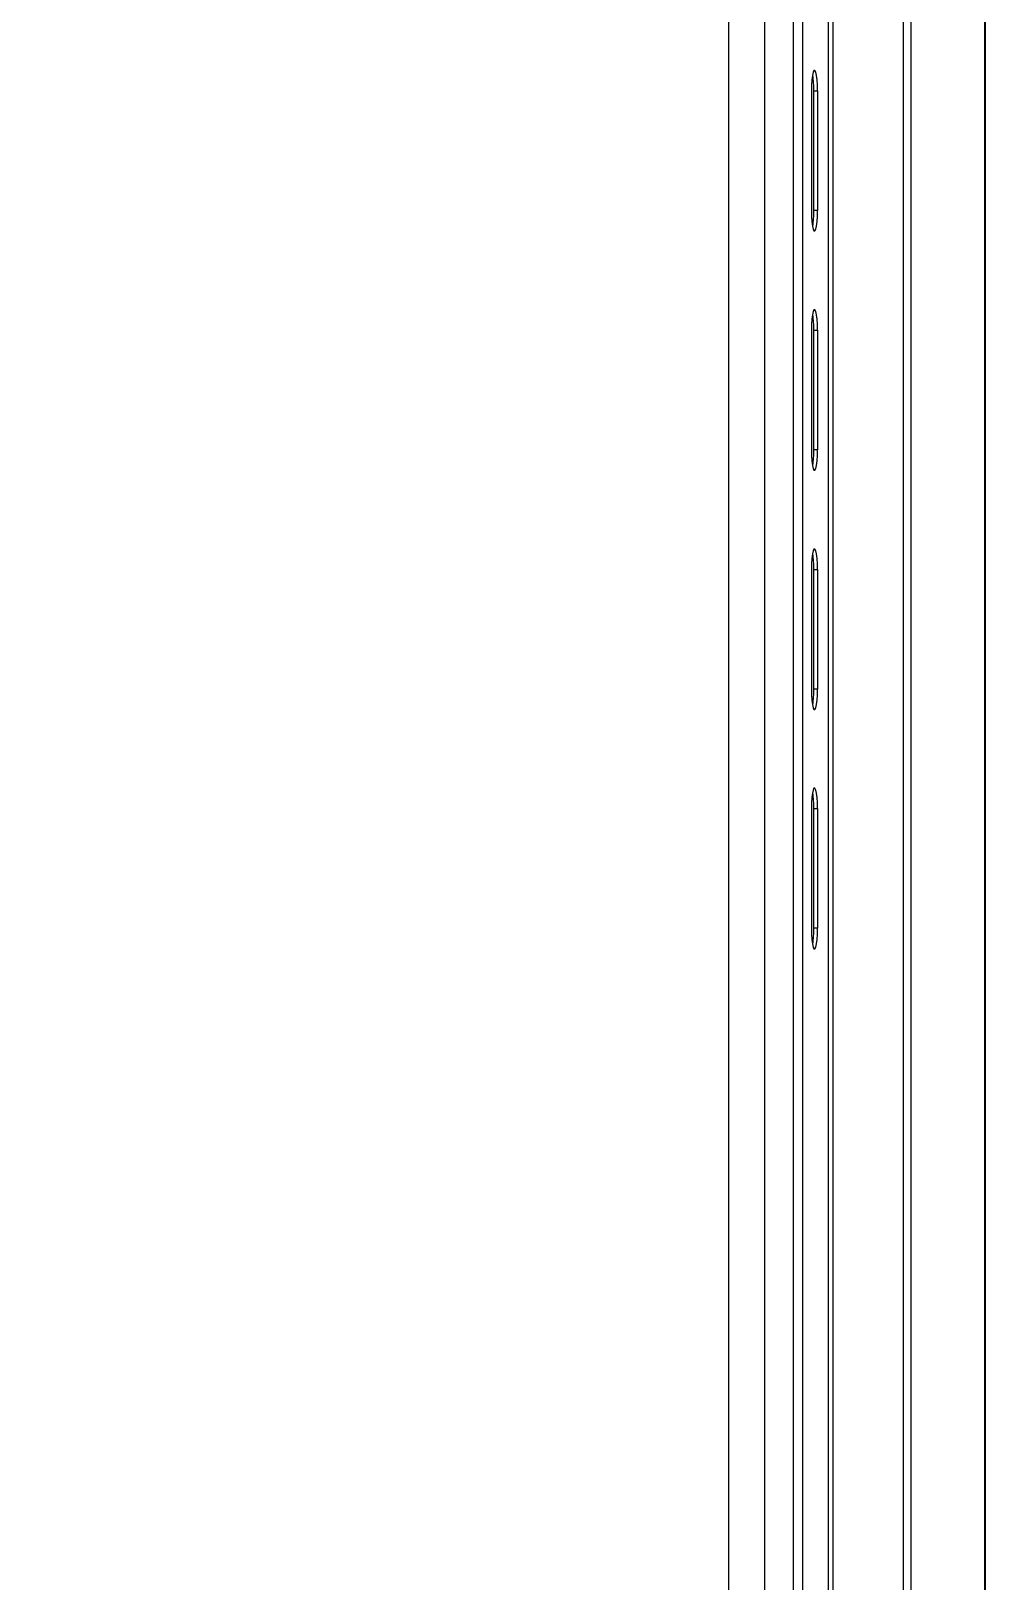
# Model space of a CAD drawing. Header units: feet. Extents: x 1518 to 2565, y 62 to 679.
# Drawn here: x 2123.65 to 2131.63, y 646.13 to 659.08 of the extents above; entities that cross this region are included whole.
import ezdxf

# ---------------------------------------------------------------- set-up
doc = ezdxf.new("R2010")
doc.units = ezdxf.units.FT
doc.header["$LTSCALE"] = 50
doc.header["$MEASUREMENT"] = 0

# ---------------------------------------------------------------- blocks, each defined once
blk = doc.blocks.new('Z1')
at = {"color": 1, "linetype": 'Continuous'}
for p, q in [((0.617, 204.498), (0.617, 134.498)), ((0.832, 134.498), (0.832, 204.498)), ((0.871, 204.498), (0.871, 134.498)), ((1.523, 204.498), (1.523, 134.498)), ((2.142, 134.498), (2.142, 204.498)), ((0.301, 138.393), (0.301, 202.248))]:
    blk.add_line(p, q, dxfattribs=at)
for points in [[(1.461, 134.498), (0.871, 134.498), (0.832, 134.498), (0.617, 134.498), (0.54, 134.498), (0.54, 204.498), (0.617, 204.498), (0.832, 204.498), (0.871, 204.498), (1.461, 204.498)], [(0.291, 203.06), (0, 203.06), (-38.449, 203.06), (-38.449, 137.56), (0, 137.56), (0, 203.06)], [(0.708, 191.998), (0.742, 191.998), (0.742, 190.998), (0.708, 190.998)], [(0.708, 189.998), (0.742, 189.998), (0.742, 188.998), (0.708, 188.998)], [(0.708, 187.998), (0.742, 187.998), (0.742, 186.998), (0.708, 186.998)], [(0.708, 185.998), (0.742, 185.998), (0.742, 184.998), (0.708, 184.998)]]:
    blk.add_lwpolyline(points, dxfattribs=at)
blk.add_lwpolyline([(1.461, 134.498), (1.461, 204.498), (1.523, 204.498), (2.142, 204.498), (2.143, 204.498), (2.143, 134.498), (2.142, 134.498), (1.523, 134.498)], close=True, dxfattribs=at)
at = {"color": 1, "linetype": 'Continuous', "flags": 128}
for points in [[(0.742, 191.998), (0.741, 192.046), (0.738, 192.09), (0.733, 192.127), (0.727, 192.154), (0.719, 192.168), (0.712, 192.168), (0.705, 192.154), (0.699, 192.127), (0.694, 192.09), (0.691, 192.046), (0.69, 191.998), (0.69, 190.998), (0.691, 190.949), (0.694, 190.905), (0.699, 190.868), (0.705, 190.841), (0.712, 190.827), (0.719, 190.827), (0.727, 190.841), (0.733, 190.868), (0.738, 190.905), (0.741, 190.949), (0.742, 190.998)], [(0.742, 189.998), (0.741, 190.046), (0.738, 190.09), (0.733, 190.127), (0.727, 190.154), (0.719, 190.168), (0.712, 190.168), (0.705, 190.154), (0.699, 190.127), (0.694, 190.09), (0.691, 190.046), (0.69, 189.998), (0.69, 188.998), (0.691, 188.949), (0.694, 188.905), (0.699, 188.868), (0.705, 188.841), (0.712, 188.827), (0.719, 188.827), (0.727, 188.841), (0.733, 188.868), (0.738, 188.905), (0.741, 188.949), (0.742, 188.998)], [(0.742, 187.998), (0.741, 188.046), (0.738, 188.09), (0.733, 188.127), (0.727, 188.154), (0.719, 188.168), (0.712, 188.168), (0.705, 188.154), (0.699, 188.127), (0.694, 188.09), (0.691, 188.046), (0.69, 187.998), (0.69, 186.998), (0.691, 186.949), (0.694, 186.905), (0.699, 186.868), (0.705, 186.841), (0.712, 186.827), (0.719, 186.827), (0.727, 186.841), (0.733, 186.868), (0.738, 186.905), (0.741, 186.949), (0.742, 186.998)], [(0.742, 185.998), (0.741, 186.046), (0.738, 186.09), (0.733, 186.127), (0.727, 186.154), (0.719, 186.168), (0.712, 186.168), (0.705, 186.154), (0.699, 186.127), (0.694, 186.09), (0.691, 186.046), (0.69, 185.998), (0.69, 184.998), (0.691, 184.949), (0.694, 184.905), (0.699, 184.868), (0.705, 184.841), (0.712, 184.827), (0.719, 184.827), (0.727, 184.841), (0.733, 184.868), (0.738, 184.905), (0.741, 184.949), (0.742, 184.998)]]:
    blk.add_lwpolyline(points, dxfattribs=at)
at = {"color": 1, "linetype": 'Continuous'}
for points in [[(0.699, 192.129, -0.044124), (0.708, 191.998), (0.708, 190.998, -0.044017), (0.699, 190.866)], [(0.699, 190.129, -0.044017), (0.708, 189.998), (0.708, 188.998, -0.044124), (0.699, 188.866)], [(0.699, 188.129, -0.044124), (0.708, 187.998), (0.708, 186.998, -0.044023), (0.699, 186.866)], [(0.699, 186.129, -0.044121), (0.708, 185.998), (0.708, 184.998, -0.044017), (0.699, 184.866)]]:
    blk.add_lwpolyline(points, format="xyb", dxfattribs=at)

msp = doc.modelspace()

# ---------------------------------------------------------------- block references
msp.add_blockref('Z1', (2129.486, 466.586))

doc.saveas('drawing.dxf')
